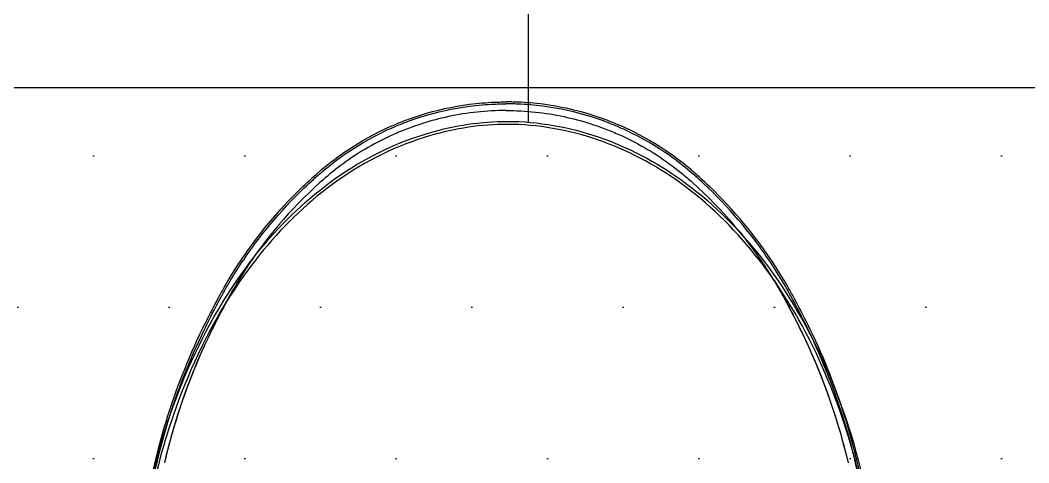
# Model space of a CAD drawing. Header units: millimetres. Extents: x 6886222 to 6919728, y 230959 to 276095.
# Drawn here: x 6911333 to 6911862, y 256903 to 257136 of the extents above; entities that cross this region are included whole.
import ezdxf
from ezdxf.xclip import XClip

# ---------------------------------------------------------------- set-up
doc = ezdxf.new("R2010")
doc.units = ezdxf.units.MM
doc.header["$LTSCALE"] = 100
doc.header["$XCLIPFRAME"] = 2
for name, color, linetype in [('BP', 7, 'Continuous'), ('U-74C-EX$0$FUR_욕실', 8, 'Continuous'), ('U-74C-EX$0$HAT', 8, 'Continuous'), ('U-74C-EX$0$S-ELE', 4, 'Continuous')]:
    doc.layers.add(name, color=color, linetype=linetype)

# ---------------------------------------------------------------- blocks, each defined once
blk = doc.blocks.new('U-74C-EX$0$S-CEN')
at = {"layer": 'U-74C-EX$0$S-ELE'}
h = blk.add_hatch(dxfattribs=at)
h.set_pattern_fill('DOTS', color=256, scale=50, angle=-90)
h.set_pattern_definition([(270, (7430, 8342.5), (79.375, -39.6875), [0, -79.375])])
h.paths.add_polyline_path([(1770, 6175), (1770, 3905), (205, 3905), (205, 6175)])
blk = doc.blocks.new('U-74C-EX$0$대변기')
blk.add_wipeout([(22.25, 172.54), (8.91, 147.75), (6.75, 136.34), (0, 0), (6.75, -136.34), (8.91, -147.75), (22.08, -172.29), (48.75, -190.93), (71.39, -195), (166.78, -195), (163.87, -199.59), (211.56, -201.09), (211.59, -201.6), (211.81, -202.64), (212.51, -203.59), (213.12, -203.98), (214.15, -204.2), (220.75, -204.2), (220.75, -206.36), (211.68, -206.36), (211.16, -206.4), (210.27, -206.68), (209.31, -207.43), (208.75, -208.41), (208.59, -209.09), (208.56, -209.46), (208.57, -265.02), (208.68, -265.02), (208.78, -265.75), (209.15, -266.63), (209.44, -267.04), (210.11, -267.63), (210.66, -267.92), (211.05, -268.03), (211.75, -268.12), (489.29, -268.12), (490.39, -267.86), (490.87, -267.71), (491.45, -267.22), (492.01, -266.5), (492.24, -265.95), (492.34, -265.59), (492.39, -265), (492.39, -209.47), (492.27, -208.62), (492.05, -208.04), (491.65, -207.42), (491.18, -206.97), (490.66, -206.65), (490.05, -206.44), (489.56, -206.38), (489.29, -206.36), (294.65, -206.36), (294.65, -204.2), (299.37, -204.2), (299.93, -204.14), (300.82, -203.77), (301.13, -203.53), (301.57, -203.01), (301.8, -202.57), (301.98, -201.86), (301.98, -201.81), (356.76, -202.11), (409.65, -200.73), (451.07, -197.49), (521.76, -184.13), (558.83, -171.77), (607.51, -146.93), (640.32, -121.72), (666.4, -92.64), (682.86, -64.81), (689.37, -48.84), (694.46, -30.58), (696.68, -17.3), (697.46, -8.65), (697.7, 0.02), (696.02, 21.31), (691.27, 41.8), (683.34, 62.6), (669.05, 87.71), (652.78, 108.07), (630.64, 128.96), (599.08, 150.93), (558.2, 170.85), (516.94, 184.22), (478.6, 192.5), (440.58, 197.36), (409.56, 199.56), (375.33, 200.69), (311.09, 200.7), (281.72, 200.87), (251.35, 200.76), (223.33, 200.38), (188.29, 199.95), (182.4, 198.16), (177.52, 194.77), (79.8, 195), (40.7, 194.57), (37.25, 193.23), (37.25, 185.31)]).dxf.layer = 'U-74C-EX$0$FUR_욕실'
at = {"layer": 'U-74C-EX$0$FUR_욕실'}
for points, knots in [([(198.39, -168.28, 0), (198.39, -168.7, 0), (198.4, -170.2, 0), (198.63, -172.74, 0), (199.29, -175.91, 0), (200.45, -178.92, 0), (202.1, -181.67, 0), (204.2, -183.95, 0), (206.81, -185.93, 0), (209.96, -187.49, 0), (213.56, -188.58, 0), (217.28, -189.28, 0), (224.74, -190.2, 0), (238.4, -191.75, 0), (257.98, -193.82, 0), (279.92, -195.74, 0), (301.73, -197.24, 0), (322.27, -198.22, 0), (341.41, -198.78, 0), (359.05, -199.03, 0), (376.89, -199.03, 0), (396.39, -198.74, 0), (417.57, -198.02, 0), (440.37, -196.53, 0), (461.42, -194.34, 0), (480.64, -191.53, 0), (498.01, -188.31, 0), (515.24, -184.34, 0), (531.63, -179.77, 0), (547.17, -174.62, 0), (561.86, -168.97, 0), (576.26, -162.58, 0), (590.29, -155.44, 0), (603.88, -147.53, 0), (616.39, -139.21, 0), (627.84, -130.55, 0), (638.27, -121.66, 0), (648.12, -112.12, 0), (657.31, -101.96, 0), (665.44, -91.56, 0), (672.5, -80.98, 0), (678.55, -70.32, 0), (683.82, -59.25, 0), (688.21, -47.9, 0), (691.68, -36.31, 0), (694.21, -24.54, 0), (695.79, -12.6, 0), (696.31, -1.18, 0), (695.89, 9.64, 0), (694.74, 19.83, 0), (692.89, 29.91, 0), (690.07, 40.93, 0), (686.02, 52.8, 0), (680.51, 65.34, 0), (674, 77.38, 0), (666.63, 88.73, 0), (658.5, 99.34, 0), (649.73, 109.25, 0), (640.31, 118.58, 0), (630.36, 127.31, 0), (618.86, 136.27, 0), (605.69, 145.25, 0), (590.78, 154.03, 0), (575.33, 161.88, 0), (559.46, 168.81, 0), (541.95, 175.34, 0), (522.76, 181.24, 0), (501.9, 186.36, 0), (480.65, 190.41, 0), (459.06, 193.45, 0), (437.23, 195.59, 0), (415.66, 196.91, 0), (394.45, 197.64, 0), (373.63, 197.93, 0), (353.05, 197.82, 0), (332.51, 197.38, 0), (312.07, 196.6, 0), (291.74, 195.4, 0), (271.8, 193.9, 0), (255.53, 192.29, 0), (242.7, 191.13, 0), (233.17, 190.38, 0), (223.76, 189.31, 0), (216.13, 188.11, 0), (210.32, 186.52, 0), (206.85, 184.79, 0), (204.18, 182.73, 0), (202.11, 180.5, 0), (200.4, 177.68, 0), (199.17, 174.36, 0), (198.49, 170.79, 0), (198.42, 168.33, 0), (198.39, 167.1, 0)], [0, 0, 0, 0, 0.001013, 0.003622, 0.006228, 0.009035, 0.011841, 0.014627, 0.017416, 0.020908, 0.024426, 0.027971, 0.031501, 0.045381, 0.066017, 0.085104, 0.104198, 0.12328, 0.137934, 0.152601, 0.167268, 0.181921, 0.200236, 0.218565, 0.236881, 0.250956, 0.265043, 0.279128, 0.293198, 0.305689, 0.318219, 0.330762, 0.343296, 0.355806, 0.368283, 0.37916, 0.390074, 0.400992, 0.41189, 0.422754, 0.432485, 0.442242, 0.451997, 0.461726, 0.47128, 0.480865, 0.490446, 0.499993, 0.508129, 0.516286, 0.524445, 0.532584, 0.543445, 0.554344, 0.565246, 0.576112, 0.586613, 0.597144, 0.607694, 0.61824, 0.628753, 0.642488, 0.65626, 0.670054, 0.683843, 0.697592, 0.714681, 0.731786, 0.74888, 0.766406, 0.783944, 0.801471, 0.818416, 0.835382, 0.852348, 0.869292, 0.88688, 0.904485, 0.922096, 0.939692, 0.948425, 0.957164, 0.965892, 0.974611, 0.978706, 0.982792, 0.98541, 0.988024, 0.991033, 0.994042, 0.997019, 1, 1, 1, 1]), ([(216.43, 189.48, 0), (218.56, 189.89, 0), (223.77, 190.88, 0), (232.28, 191.76, 0), (241.85, 192.56, 0), (254.52, 193.72, 0), (270.37, 195.32, 0), (289.67, 196.82, 0), (309.32, 198.03, 0), (329.55, 198.88, 0), (350.38, 199.37, 0), (371.78, 199.53, 0), (393.43, 199.26, 0), (415.08, 198.52, 0), (436.66, 197.22, 0), (458.08, 195.16, 0), (477.79, 192.44, 0), (495.73, 189.19, 0), (511.91, 185.61, 0), (527.93, 181.34, 0), (543.99, 176.27, 0), (560.03, 170.29, 0), (576, 163.32, 0), (591.53, 155.43, 0), (606.54, 146.59, 0), (619.78, 137.56, 0), (631.36, 128.53, 0), (641.4, 119.73, 0), (650.88, 110.33, 0), (659.72, 100.34, 0), (667.92, 89.64, 0), (675.35, 78.19, 0), (681.92, 66.02, 0), (687.48, 53.36, 0), (691.56, 41.38, 0), (694.41, 30.24, 0), (696.28, 20.05, 0), (697.44, 9.75, 0), (697.86, -1.19, 0), (697.33, -12.73, 0), (695.75, -24.79, 0), (693.19, -36.69, 0), (689.69, -48.4, 0), (685.25, -59.87, 0), (679.94, -71.04, 0), (673.83, -81.8, 0), (666.71, -92.48, 0), (658.52, -102.97, 0), (649.27, -113.21, 0), (639.33, -122.82, 0), (628.83, -131.78, 0), (617.3, -140.51, 0), (604.71, -148.88, 0), (591.04, -156.84, 0), (576.93, -164.02, 0), (562.44, -170.44, 0), (547.68, -176.13, 0), (532.19, -181.26, 0), (516, -185.78, 0), (499.13, -189.69, 0), (482.11, -192.89, 0), (462.9, -195.75, 0), (441.5, -198.03, 0), (418.01, -199.59, 0), (394.51, -200.39, 0), (371.13, -200.68, 0), (347.95, -200.52, 0), (326.9, -199.97, 0), (307.94, -199.13, 0), (290.95, -198.09, 0), (274.24, -196.8, 0), (255.58, -195.11, 0), (237.59, -193.13, 0), (224.27, -191.69, 0), (218.47, -190.89, 0), (217.61, -190.77, 0)], [0, 0, 0, 0, 0.006414, 0.015663, 0.024923, 0.034178, 0.052154, 0.070145, 0.08813, 0.106098, 0.124692, 0.14331, 0.161928, 0.180522, 0.198654, 0.216798, 0.23493, 0.248839, 0.262762, 0.276681, 0.290586, 0.305167, 0.319791, 0.33442, 0.349026, 0.363592, 0.374762, 0.385967, 0.397177, 0.408367, 0.419523, 0.431089, 0.442694, 0.454295, 0.465855, 0.474529, 0.483225, 0.491917, 0.500588, 0.510762, 0.520971, 0.531186, 0.541366, 0.55172, 0.562103, 0.572488, 0.582845, 0.594387, 0.605965, 0.617564, 0.629159, 0.640716, 0.653946, 0.667211, 0.680502, 0.693803, 0.70709, 0.720335, 0.734871, 0.749421, 0.763973, 0.778513, 0.798415, 0.818332, 0.838233, 0.858409, 0.878602, 0.898779, 0.914313, 0.929857, 0.945405, 0.960943, 0.982757, 0.997423, 1, 1, 1, 1]), ([(465.89, 191.16), (466.97, 191.08), (470.24, 190.82), (477.84, 190.14), (488.7, 188.83), (501.67, 186.75), (518.82, 183.3), (539.9, 177.76), (560.4, 170.62), (576.39, 163.99), (586.21, 159.46), (593.97, 155.62), (599.75, 152.64), (603.58, 150.6), (605.49, 149.57)], [0, 0, 0, 0, 0.022282, 0.066856, 0.156105, 0.245608, 0.335377, 0.513517, 0.690371, 0.778671, 0.867053, 0.911312, 0.955625, 1, 1, 1, 1]), ([(468.22, 191.98), (468.55, 191.95), (471.07, 191.75), (477.95, 191.13), (488.83, 189.82), (501.85, 187.73), (519.05, 184.27), (540.19, 178.72), (560.75, 171.56), (576.79, 164.91), (586.63, 160.36), (594.41, 156.51), (600.21, 153.53), (604.05, 151.48), (605.97, 150.45)], [0, 0, 0, 0, 0.006979, 0.052255, 0.142908, 0.23382, 0.325002, 0.505945, 0.685583, 0.775273, 0.865045, 0.909975, 0.954955, 1, 1, 1, 1]), ([(604.54, 145.97), (603.46, 146.55), (601.25, 147.74), (596.75, 150.11), (591.02, 153.03), (584.09, 156.41), (570.08, 162.83), (548.45, 171.26), (528.59, 176.92), (518.52, 179.28)], [0, 0, 0, 0, 0.039701, 0.081457, 0.164878, 0.24822, 0.331513, 0.664619, 1, 1, 1, 1]), ([(604.92, 145.79), (604.28, 146.14), (602.39, 147.16), (597.95, 149.53), (592.83, 152.15), (587.68, 154.69), (574.74, 160.9), (557.39, 167.99), (535.41, 175.02), (524.2, 177.96), (518.55, 179.28)], [0, 0, 0, 0, 0.023212, 0.06963, 0.162391, 0.208744, 0.255085, 0.626052, 0.812702, 1, 1, 1, 1]), ([(605.49, 149.57), (606.45, 149.05), (608.36, 148), (614.06, 144.76), (620.59, 140.74), (627.87, 135.82), (638.57, 128.14), (650.4, 118.31), (661.32, 107.54), (666.56, 101.93), (669.49, 98.65), (672.38, 95.32), (675.84, 91.05), (681.05, 84.01), (686.95, 74.81), (692.02, 65.13), (695.11, 58.13), (696.76, 54.05), (699.08, 47.88), (702.05, 38.48), (704.88, 25.67), (706.29, 14.82), (706.77, 7.17), (706.9, 2.95), (706.91, 0.92), (706.91, 0)], [0, 0, 0, 0, 0.0085672, 0.0171488, 0.0516529, 0.0690261, 0.0863668, 0.1553748, 0.1898939, 0.2072039, 0.2158775, 0.2245673, 0.2419211, 0.2591776, 0.293528, 0.3278953, 0.3451734, 0.3538508, 0.3625469, 0.3970834, 0.431417, 0.4658156, 0.4831278, 0.4918234, 0.4990891, 0.4990891, 0.4990891, 0.4990891]), ([(605.97, 150.45), (606.93, 149.93), (608.84, 148.87), (614.56, 145.62), (621.13, 141.58), (628.44, 136.64), (639.18, 128.93), (651.06, 119.06), (662.04, 108.24), (667.3, 102.6), (669.8, 99.81), (670.81, 98.64), (671.1, 98.31)], [0, 0, 0, 0, 0.039042, 0.078171, 0.235497, 0.314713, 0.39378, 0.70843, 0.865825, 0.944752, 0.9843, 1, 1, 1, 1]), ([(665.61, 97.67), (662.13, 101.55), (654.92, 109.06), (643.37, 119.56), (633.17, 127.64), (625.74, 132.92), (621.41, 135.84), (617.04, 138.68), (612.6, 141.4), (608.11, 144), (605.79, 145.29), (604.6, 145.94), (604.54, 145.97)], [0, 0, 0, 0, 0.199766, 0.398867, 0.598199, 0.698268, 0.748439, 0.798515, 0.898244, 0.947931, 0.997518, 1, 1, 1, 1]), ([(703.44, 0), (703.38, 10.33), (702.3, 20.43), (700.19, 30.3), (699.21, 34.9), (697.33, 41.97), (694.51, 50.11), (692.59, 54.98), (689.53, 62.17), (684.24, 72.61), (677.14, 83.52), (671.58, 90.73), (668.22, 94.73), (666.49, 96.7), (665.61, 97.67)], [-0.395383, -0.395383, -0.395383, -0.395383, 0, 0, 0, 0.183822, 0.286135, 0.337536, 0.388771, 0.592232, 0.795258, 0.897378, 0.94872, 1, 1, 1, 1]), ([(671.1, 98.31), (671.54, 97.81), (673.42, 95.62), (676.63, 91.66), (681.87, 84.57), (687.81, 75.31), (692.91, 65.57), (696.03, 58.52), (697.69, 54.41), (700.03, 48.2), (703.01, 38.74), (705.86, 25.84), (707.28, 14.92), (707.77, 7.22), (707.89, 2.97), (707.91, 0.93), (707.91, 0)], [0, 0, 0, 0, 0.0067599, 0.0291187, 0.051352, 0.0956095, 0.1398887, 0.1621498, 0.1733299, 0.1845342, 0.2290313, 0.2732672, 0.3175866, 0.3398917, 0.3510952, 0.3604565, 0.3604565, 0.3604565, 0.3604565]), ([(605.49, -149.57), (606.45, -149.05), (608.36, -148), (614.06, -144.76), (620.59, -140.74), (627.87, -135.82), (638.57, -128.14), (650.4, -118.31), (661.32, -107.54), (666.56, -101.93), (669.49, -98.65), (672.38, -95.32), (675.84, -91.05), (681.05, -84.01), (686.95, -74.81), (692.02, -65.13), (695.11, -58.13), (696.76, -54.05), (699.08, -47.88), (702.05, -38.48), (704.88, -25.67), (706.29, -14.82), (706.77, -7.17), (706.9, -2.95), (706.91, -0.92), (706.91, 0)], [0, 0, 0, 0, 0.0085672, 0.0171488, 0.0516529, 0.0690261, 0.0863668, 0.1553748, 0.1898939, 0.2072039, 0.2158775, 0.2245673, 0.2419211, 0.2591776, 0.293528, 0.3278953, 0.3451734, 0.3538508, 0.3625469, 0.3970834, 0.431417, 0.4658156, 0.4831278, 0.4918234, 0.4990891, 0.4990891, 0.4990891, 0.4990891]), ([(703.44, 0), (703.38, -10.33), (702.3, -20.43), (700.19, -30.3), (699.21, -34.9), (697.33, -41.97), (694.51, -50.11), (692.59, -54.98), (689.53, -62.17), (684.24, -72.61), (677.14, -83.52), (671.58, -90.73), (668.22, -94.73), (666.49, -96.7), (665.61, -97.67)], [-0.395383, -0.395383, -0.395383, -0.395383, 0, 0, 0, 0.183822, 0.286135, 0.337536, 0.388771, 0.592232, 0.795258, 0.897378, 0.94872, 1, 1, 1, 1]), ([(671.1, -98.31), (671.54, -97.81), (673.42, -95.62), (676.63, -91.66), (681.87, -84.57), (687.81, -75.31), (692.91, -65.57), (696.03, -58.52), (697.69, -54.41), (700.03, -48.2), (703.01, -38.74), (705.86, -25.84), (707.28, -14.92), (707.77, -7.22), (707.89, -2.97), (707.91, -0.93), (707.91, 0)], [0, 0, 0, 0, 0.0067599, 0.0291187, 0.051352, 0.0956095, 0.1398887, 0.1621498, 0.1733299, 0.1845342, 0.2290313, 0.2732672, 0.3175866, 0.3398917, 0.3510952, 0.3604565, 0.3604565, 0.3604565, 0.3604565]), ([(665.61, -97.67), (662.13, -101.55), (654.92, -109.06), (643.37, -119.56), (633.17, -127.64), (625.74, -132.92), (621.41, -135.84), (617.04, -138.68), (612.6, -141.4), (608.11, -144), (605.79, -145.29), (604.6, -145.94), (604.54, -145.97)], [0, 0, 0, 0, 0.199766, 0.398867, 0.598199, 0.698268, 0.748439, 0.798515, 0.898244, 0.947931, 0.997518, 1, 1, 1, 1]), ([(605.97, -150.45), (606.93, -149.93), (608.84, -148.87), (614.56, -145.62), (621.13, -141.58), (628.44, -136.64), (639.18, -128.93), (651.06, -119.06), (662.04, -108.24), (667.3, -102.6), (669.8, -99.81), (670.81, -98.64), (671.1, -98.31)], [0, 0, 0, 0, 0.039042, 0.078171, 0.235497, 0.314713, 0.39378, 0.70843, 0.865825, 0.944752, 0.9843, 1, 1, 1, 1]), ([(604.54, -145.97), (603.46, -146.55), (601.25, -147.74), (596.75, -150.11), (591.02, -153.03), (584.09, -156.41), (570.08, -162.83), (548.45, -171.26), (528.59, -176.92), (518.52, -179.28)], [0, 0, 0, 0, 0.039701, 0.081457, 0.164878, 0.24822, 0.331513, 0.664619, 1, 1, 1, 1]), ([(604.92, -145.79), (604.28, -146.14), (602.39, -147.16), (597.95, -149.53), (592.83, -152.15), (587.68, -154.69), (574.74, -160.9), (557.39, -167.99), (535.41, -175.02), (524.2, -177.96), (518.55, -179.28)], [0, 0, 0, 0, 0.023212, 0.06963, 0.162391, 0.208744, 0.255085, 0.626052, 0.812702, 1, 1, 1, 1]), ([(465.89, -191.16), (466.97, -191.08), (470.24, -190.82), (477.84, -190.14), (488.7, -188.83), (501.67, -186.75), (518.82, -183.3), (539.9, -177.76), (560.4, -170.62), (576.39, -163.99), (586.21, -159.46), (593.97, -155.62), (599.75, -152.64), (603.58, -150.6), (605.49, -149.57)], [0, 0, 0, 0, 0.022282, 0.066856, 0.156105, 0.245608, 0.335377, 0.513517, 0.690371, 0.778671, 0.867053, 0.911312, 0.955625, 1, 1, 1, 1]), ([(468.22, -191.98), (468.55, -191.95), (471.07, -191.75), (477.95, -191.13), (488.83, -189.82), (501.85, -187.73), (519.05, -184.27), (540.19, -178.72), (560.75, -171.56), (576.79, -164.91), (586.63, -160.36), (594.41, -156.51), (600.21, -153.53), (604.05, -151.48), (605.97, -150.45)], [0, 0, 0, 0, 0.006979, 0.052255, 0.142908, 0.23382, 0.325002, 0.505945, 0.685583, 0.775273, 0.865045, 0.909975, 0.954955, 1, 1, 1, 1])]:
    blk.add_open_spline(points, degree=3, knots=knots, dxfattribs=at)
blk = doc.blocks.new('U-74C-EX$0$A$Ce93e390f')
at = {"layer": 'U-74C-EX$0$HAT'}
h = blk.add_hatch(dxfattribs=at)
h.set_pattern_fill('_USER', color=256, scale=300, angle=180, double=1, pattern_type=0)
h.set_pattern_definition([(180, (2e-14, 100), (-4e-14, -300), []), (270, (2e-14, 100), (300, -6e-14), [])])
h.paths.add_polyline_path([(1340, 1450), (0, 1450), (0, 0), (1340, 0)])
at = {"layer": 'U-74C-EX$0$FUR_욕실', "xscale": -1}
blk.add_blockref('U-74C-EX$0$대변기', (1469.49, 399.99), dxfattribs=at)
blk = doc.blocks.new('U-74C-EX', base_point=(50, 0))
at = {"layer": 'U-74C-EX$0$FUR_욕실', "xscale": -1}
blk.add_blockref('U-74C-EX$0$A$Ce93e390f', (1785, -3040), dxfattribs=at)
at = {"layer": 'U-74C-EX$0$S-ELE'}
blk.add_blockref('U-74C-EX$0$S-CEN', (50, -6980), dxfattribs=at)

msp = doc.modelspace()

# ---------------------------------------------------------------- block references
at = {"layer": 'BP'}
ref = msp.add_blockref('U-74C-EX', (6908948.06, 256119.38), dxfattribs=dict(at, rotation=90))
XClip(ref).set_block_clipping_path([(-85.000000015, 299.9999999944), (-85.0000000013, -7479.9999999991), (15775.0000000003, -7479.9999999991), (15775.0000000003, 2920.0000000009), (3995.0000000002, 2920), (3995.0000000002, 300.0000000019)])

doc.saveas('drawing.dxf')
